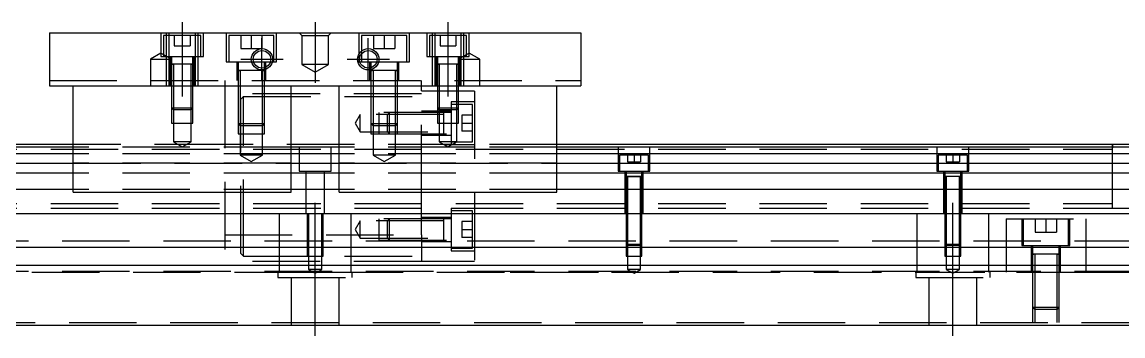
# Model space of a CAD drawing. Extents: x -10 to 569, y -264 to 77.
# Drawn here: x 144.9 to 352, y -223.6 to -164.6 of the extents above; entities that cross this region are included whole.
import ezdxf

# ---------------------------------------------------------------- set-up
doc = ezdxf.new("R2010")
doc.units = 0
doc.linetypes.add('CENTER', pattern=[50.8, 31.75, -6.35, 6.35, -6.35])
doc.linetypes.add('DASHED', pattern=[19.05, 12.7, -6.35])
doc.layers.get('0').update_dxf_attribs({"linetype": 'CONTINUOUS'})
doc.layers.add('CENTER', color=1, linetype='CENTER')

msp = doc.modelspace()

# ---------------------------------------------------------------- linework, layer by layer
at = {"color": 7, "linetype": 'CONTINUOUS'}
for p, q in [((150, -166.61), (250, -166.61)), ((150, -166.61), (150, -176.61)), ((250, -166.61), (250, -176.61)), ((150, -176.61), (250, -176.61)), ((154.5, -196.61), (154.5, -176.61)), ((195.5, -196.61), (195.5, -176.61)), ((204.5, -196.61), (204.5, -176.61)), ((245.5, -196.61), (245.5, -176.61)), ((154.5, -188.11), (0, -188.11)), ((154.5, -187.61), (60.5, -187.61)), ((204.5, -188.11), (195.5, -188.11)), ((350, -187.61), (245.5, -187.61)), ((400, -188.11), (245.5, -188.11)), ((350, -193.61), (350, -187.61)), ((350, -199.61), (350, -187.61)), ((350, -188.11), (350, -187.61)), ((355, -187.61), (350, -187.61)), ((350, -198.74), (350, -188.49)), ((154.5, -189.36), (0, -189.36)), ((204.5, -189.36), (195.5, -189.36)), ((400, -189.36), (245.5, -189.36)), ((0, -191.14), (154.5, -191.14)), ((195.5, -191.14), (204.5, -191.14)), ((245.5, -191.14), (400, -191.14)), ((154.5, -193.03), (0, -193.03)), ((204.5, -193.03), (195.5, -193.03)), ((400, -193.03), (245.5, -193.03)), ((154.5, -196.09), (0, -196.09)), ((154.5, -196.61), (195.5, -196.61)), ((204.5, -196.09), (195.5, -196.09)), ((204.5, -196.61), (245.5, -196.61)), ((400, -196.09), (245.5, -196.09)), ((350, -199.61), (350, -198.74)), ((0, -200.61), (400, -200.61)), ((0, -206.91), (400, -206.91)), ((0, -210.31), (400, -210.31)), ((0, -221.61), (400, -221.61))]:
    msp.add_line(p, q, dxfattribs=at)
at = {"color": 3, "linetype": 'DASHED'}
for p, q in [((171, -166.61), (171, -171.11)), ((178.5, -167.11), (171.5, -167.11)), ((171.5, -167.11), (171.5, -171.11)), ((172, -166.61), (172, -167.11)), ((172, -167.11), (172, -171.11)), ((172.5, -166.61), (172.5, -176.61)), ((173.5, -167.11), (173.5, -169.11)), ((175, -167.11), (175, -169.11)), ((176.5, -167.11), (176.5, -169.11)), ((177.5, -176.61), (177.5, -166.61)), ((178, -167.11), (178, -166.61)), ((178, -171.11), (178, -167.11)), ((178.5, -171.11), (178.5, -167.11)), ((179, -171.11), (179, -166.61)), ((183.25, -166.61), (183.25, -172.11)), ((192.25, -167.11), (183.75, -167.11)), ((183.75, -167.11), (183.75, -172.11)), ((186, -167.11), (186, -169.61)), ((188, -167.11), (188, -169.61)), ((190, -167.11), (190, -169.61)), ((192.25, -172.11), (192.25, -167.11)), ((192.75, -172.11), (192.75, -166.61)), ((197.5, -167.11), (197, -166.61)), ((197.5, -167.11), (197.5, -172.61)), ((197.5, -167.11), (202.5, -167.11)), ((202.5, -167.11), (203, -166.61)), ((202.5, -172.61), (202.5, -167.11)), ((208.25, -166.61), (208.25, -172.11)), ((217.25, -167.11), (208.75, -167.11)), ((208.75, -167.11), (208.75, -170.05)), ((211, -167.11), (211, -169.61)), ((213, -167.11), (213, -169.61)), ((215, -167.11), (215, -169.61)), ((217.25, -172.11), (217.25, -167.11)), ((217.75, -172.11), (217.75, -166.61)), ((221, -166.61), (221, -171.11)), ((228.5, -167.11), (221.5, -167.11)), ((221.5, -167.11), (221.5, -171.11)), ((222, -166.61), (222, -167.11)), ((222, -167.11), (222, -171.11)), ((222.5, -166.61), (222.5, -176.61)), ((223.5, -167.11), (223.5, -169.11)), ((225, -167.11), (225, -169.11)), ((226.5, -167.11), (226.5, -169.11)), ((227.5, -176.61), (227.5, -166.61)), ((228, -167.11), (228, -166.61)), ((228, -171.11), (228, -167.11)), ((228.5, -171.11), (228.5, -167.11)), ((229, -171.11), (229, -166.61)), ((173.5, -169.11), (175, -169.11)), ((175, -169.11), (176.5, -169.11)), ((186, -169.61), (188, -169.61)), ((188, -169.61), (190, -169.61)), ((211, -169.61), (213, -169.61)), ((213, -169.61), (215, -169.61)), ((223.5, -169.11), (225, -169.11)), ((225, -169.11), (226.5, -169.11)), ((171, -170.46), (169, -171.61)), ((169, -171.61), (173, -171.61)), ((169, -171.61), (169, -176.61)), ((173, -171.61), (171, -170.46)), ((171, -171.11), (179, -171.11)), ((172, -171.11), (172, -176.61)), ((172.75, -171.11), (172.75, -176.61)), ((173, -171.11), (173, -172.51)), ((177, -172.51), (177, -171.11)), ((177.25, -176.61), (177.25, -171.11)), ((178, -176.61), (178, -171.11)), ((208.75, -170.05), (208.75, -170.53)), ((208.75, -170.53), (208.75, -172.11)), ((221, -171.11), (229, -171.11)), ((222, -171.11), (222, -176.61)), ((222.75, -171.11), (222.75, -176.61)), ((223, -171.11), (223, -172.51)), ((229, -170.46), (227, -171.61)), ((227, -172.51), (227, -171.11)), ((227, -171.61), (231, -171.61)), ((227.25, -176.61), (227.25, -171.11)), ((228, -176.61), (228, -171.11)), ((231, -171.61), (229, -170.46)), ((231, -176.61), (231, -171.61)), ((177, -172.51), (173, -172.51)), ((177, -172.51), (173, -172.51)), ((173, -172.51), (173.22, -172.51)), ((173.22, -172.51), (173, -172.51)), ((173, -172.51), (173, -172.52)), ((173, -172.51), (173, -172.51)), ((173, -172.51), (173, -176.61)), ((176.78, -172.51), (173.22, -172.51)), ((173.35, -172.51), (173.35, -176.61)), ((176.65, -176.61), (176.65, -172.51)), ((176.78, -172.51), (177, -172.51)), ((177, -172.51), (176.78, -172.51)), ((177, -172.52), (177, -172.51)), ((177, -176.61), (177, -172.51)), ((177, -172.51), (177, -172.51)), ((183.25, -172.11), (192.75, -172.11)), ((185.25, -172.11), (185.25, -175.61)), ((185.5, -172.11), (185.5, -173.71)), ((190.5, -173.71), (185.5, -173.71)), ((190.5, -173.71), (185.5, -173.71)), ((190.5, -173.71), (185.5, -173.71)), ((185.5, -173.71), (185.76, -173.71)), ((185.76, -173.71), (185.5, -173.71)), ((185.5, -173.71), (185.5, -173.72)), ((185.5, -173.71), (185.5, -173.71)), ((185.5, -173.71), (185.5, -175.61)), ((190.01, -173.71), (185.76, -173.71)), ((185.9, -173.71), (185.9, -175.61)), ((190.24, -173.71), (190.01, -173.71)), ((190.1, -175.61), (190.1, -173.71)), ((190.24, -173.71), (190.5, -173.71)), ((190.5, -173.71), (190.24, -173.71)), ((190.5, -173.18), (190.5, -172.11)), ((190.5, -173.55), (190.5, -173.18)), ((190.5, -173.71), (190.5, -173.55)), ((190.5, -173.72), (190.5, -173.71)), ((190.5, -175.61), (190.5, -173.71)), ((190.5, -173.71), (190.5, -173.71)), ((190.75, -175.61), (190.75, -172.11)), ((197.5, -172.61), (200, -174.05)), ((202.5, -172.61), (197.5, -172.61)), ((200, -174.05), (202.5, -172.61)), ((208.25, -172.11), (217.75, -172.11)), ((210.25, -172.11), (210.25, -175.61)), ((210.5, -172.11), (210.5, -173.18)), ((210.5, -173.18), (210.5, -173.55)), ((210.5, -173.55), (210.5, -173.71)), ((215.5, -173.71), (210.5, -173.71)), ((215.5, -173.71), (210.5, -173.71)), ((210.5, -173.71), (210.76, -173.71)), ((210.76, -173.71), (210.5, -173.71)), ((210.5, -173.71), (210.5, -173.72)), ((210.5, -173.71), (210.5, -173.71)), ((210.5, -173.71), (210.5, -175.61)), ((215.24, -173.71), (210.76, -173.71)), ((210.9, -173.71), (210.9, -175.61)), ((215.1, -175.61), (215.1, -173.71)), ((215.24, -173.71), (215.5, -173.71)), ((215.5, -173.71), (215.24, -173.71)), ((215.5, -173.71), (215.5, -172.11)), ((215.5, -173.72), (215.5, -173.71)), ((215.5, -175.61), (215.5, -173.71)), ((215.5, -173.71), (215.5, -173.71)), ((215.75, -175.61), (215.75, -172.11)), ((227, -172.51), (223, -172.51)), ((227, -172.51), (223, -172.51)), ((227, -172.51), (223, -172.51)), ((223, -172.51), (223.22, -172.51)), ((223.22, -172.51), (223, -172.51)), ((223, -172.51), (223, -172.52)), ((223, -172.51), (223, -172.51)), ((223, -172.51), (223, -176.61)), ((226.78, -172.51), (223.22, -172.51)), ((223.35, -172.51), (223.35, -176.61)), ((226.65, -176.61), (226.65, -172.51)), ((226.78, -172.51), (227, -172.51)), ((227, -172.51), (226.78, -172.51)), ((227, -172.52), (227, -172.51)), ((227, -176.61), (227, -172.51)), ((227, -172.51), (227, -172.51)), ((150, -175.61), (250, -175.61)), ((183, -175.61), (183, -209.61)), ((185.5, -175.61), (185.5, -176.61)), ((185.5, -175.61), (185.5, -176.61)), ((185.9, -175.61), (185.9, -176.61)), ((190.1, -176.61), (190.1, -175.61)), ((190.5, -176.61), (190.5, -175.61)), ((190.5, -176.61), (190.5, -175.61)), ((210.5, -175.61), (210.5, -176.61)), ((210.5, -175.61), (210.5, -176.61)), ((210.9, -175.61), (210.9, -176.61)), ((215.1, -176.61), (215.1, -175.61)), ((215.5, -176.61), (215.5, -175.61)), ((215.5, -176.61), (215.5, -175.61)), ((220, -176.61), (220, -175.61)), ((173, -176.61), (173, -180.76)), ((173, -176.61), (173, -180.76)), ((173.35, -176.61), (173.35, -181.11)), ((176.65, -181.11), (176.65, -176.61)), ((177, -180.76), (177, -176.61)), ((177, -180.76), (177, -176.61)), ((220, -178.11), (183, -178.11)), ((185.5, -176.61), (185.5, -183.71)), ((185.5, -176.61), (185.5, -183.71)), ((185.9, -176.61), (185.9, -184.11)), ((190.1, -184.11), (190.1, -176.61)), ((190.5, -183.71), (190.5, -176.61)), ((190.5, -183.71), (190.5, -176.61)), ((210.5, -176.61), (210.5, -183.71)), ((210.5, -176.61), (210.5, -183.71)), ((210.9, -176.61), (210.9, -184.11)), ((215.1, -184.11), (215.1, -176.61)), ((215.5, -183.71), (215.5, -176.61)), ((215.5, -183.71), (215.5, -176.61)), ((220, -196.61), (220, -176.61)), ((230, -177.61), (220, -177.61)), ((223, -176.61), (223, -180.76)), ((223, -176.61), (223, -180.76)), ((223.35, -176.61), (223.35, -181.11)), ((226.65, -181.11), (226.65, -176.61)), ((227, -180.76), (227, -176.61)), ((227, -180.76), (227, -176.61)), ((230, -177.61), (230, -209.61)), ((186.5, -178.61), (186, -179.11)), ((186, -208.11), (186, -179.11)), ((186.5, -206.91), (186.5, -178.61)), ((186.5, -178.61), (220, -178.61)), ((225.6, -179.61), (225.6, -187.61)), ((230, -179.61), (225.6, -179.61)), ((225.6, -180.11), (225.6, -181.11)), ((226.65, -180.11), (225.6, -180.11)), ((227, -180.11), (226.65, -180.11)), ((229.6, -180.11), (227, -180.11)), ((229.6, -187.11), (229.6, -180.11)), ((173, -180.76), (177, -180.76)), ((173, -180.76), (173, -183.61)), ((173, -180.76), (173.35, -181.11)), ((176.65, -181.11), (173.35, -181.11)), ((173.35, -181.11), (173.35, -183.61)), ((176.65, -181.11), (177, -180.76)), ((176.65, -183.61), (176.65, -181.11)), ((177, -183.61), (177, -180.76)), ((208.5, -181.96), (207.55, -183.61)), ((208.5, -185.26), (208.5, -181.96)), ((224.2, -181.96), (208.5, -181.96)), ((212, -181.61), (212, -185.61)), ((225.6, -181.61), (212, -181.61)), ((213.95, -181.61), (213.6, -181.96)), ((213.6, -185.26), (213.6, -181.96)), ((213.95, -181.61), (213.95, -185.61)), ((225.6, -181.36), (220, -181.36)), ((223, -180.76), (227, -180.76)), ((223, -180.76), (223, -183.61)), ((223, -180.76), (223.35, -181.11)), ((226.65, -181.11), (223.35, -181.11)), ((223.35, -181.11), (223.35, -183.61)), ((224.2, -181.61), (224.19, -181.61)), ((224.2, -185.61), (224.2, -181.61)), ((224.2, -181.83), (224.2, -181.61)), ((224.21, -181.61), (224.2, -181.61)), ((224.2, -183.61), (224.2, -181.61)), ((224.2, -185.61), (224.2, -181.61)), ((224.2, -181.96), (224.2, -181.83)), ((224.2, -183.47), (224.2, -181.96)), ((226.65, -181.11), (227, -180.76)), ((226.65, -183.61), (226.65, -181.11)), ((227, -183.61), (227, -180.76)), ((227.6, -182.11), (227.6, -185.11)), ((229.6, -182.11), (227.6, -182.11)), ((173, -183.61), (177, -183.61)), ((173.35, -183.61), (173.35, -187.11)), ((176.65, -187.11), (176.65, -183.61)), ((185.5, -183.71), (190.5, -183.71)), ((185.5, -183.71), (185.5, -185.61)), ((185.5, -183.71), (185.9, -184.11)), ((190.1, -184.11), (185.9, -184.11)), ((185.9, -184.11), (185.9, -185.61)), ((190.1, -184.11), (190.5, -183.71)), ((190.1, -185.61), (190.1, -184.11)), ((190.5, -185.61), (190.5, -183.71)), ((207.55, -183.61), (208.5, -185.26)), ((210.5, -183.71), (215.5, -183.71)), ((210.5, -183.71), (210.5, -185.61)), ((210.5, -183.71), (210.9, -184.11)), ((215.1, -184.11), (210.9, -184.11)), ((210.9, -184.11), (210.9, -185.61)), ((215.1, -184.11), (215.5, -183.71)), ((215.1, -185.61), (215.1, -184.11)), ((215.5, -185.61), (215.5, -183.71)), ((223, -183.61), (227, -183.61)), ((223.35, -183.61), (223.35, -187.11)), ((224.2, -185.39), (224.2, -183.75)), ((226.65, -187.11), (226.65, -183.61)), ((227.6, -183.61), (229.6, -183.61)), ((185.5, -185.61), (190.5, -185.61)), ((185.9, -185.61), (185.9, -189.61)), ((190.1, -189.61), (190.1, -185.61)), ((208.5, -185.26), (224.2, -185.26)), ((210.5, -185.61), (215.5, -185.61)), ((210.9, -185.61), (210.9, -189.61)), ((212, -185.61), (225.6, -185.61)), ((213.6, -185.26), (213.95, -185.61)), ((215.1, -189.61), (215.1, -185.61)), ((220, -185.86), (225.6, -185.86)), ((229.6, -185.11), (227.6, -185.11)), ((55, -188.49), (350, -188.49)), ((182.5, -187.61), (154.5, -187.61)), ((195.5, -188.11), (154.5, -188.11)), ((176.65, -187.11), (173.35, -187.11)), ((173.35, -187.11), (175, -188.06)), ((175, -188.06), (176.65, -187.11)), ((245.5, -187.61), (182.5, -187.61)), ((197, -188.11), (197, -192.61)), ((203, -192.61), (203, -188.11)), ((245.5, -188.11), (204.5, -188.11)), ((226.65, -187.11), (223.35, -187.11)), ((223.35, -187.11), (225, -188.06)), ((224.6, -187.61), (229.6, -187.61)), ((230, -188.11), (224.6, -188.11)), ((225, -188.06), (226.65, -187.11)), ((225.6, -187.11), (229.6, -187.11)), ((225.6, -187.61), (230, -187.61)), ((257, -188.11), (257, -192.61)), ((263, -192.61), (263, -188.11)), ((317, -188.11), (317, -192.61)), ((323, -192.61), (323, -188.11)), ((350, -187.61), (350, -188.28)), ((350, -193.41), (350, -188.11)), ((195.5, -189.36), (154.5, -189.36)), ((195.5, -189.41), (154.5, -189.41)), ((190.1, -189.61), (185.9, -189.61)), ((185.9, -189.61), (188, -190.82)), ((188, -190.82), (190.1, -189.61)), ((245.5, -189.36), (204.5, -189.36)), ((245.5, -189.41), (204.5, -189.41)), ((215.1, -189.61), (210.9, -189.61)), ((210.9, -189.61), (213, -190.82)), ((213, -190.82), (215.1, -189.61)), ((262.75, -189.61), (257.25, -189.61)), ((257.25, -189.61), (257.25, -192.61)), ((258.75, -189.61), (258.75, -190.91)), ((260, -189.61), (260, -190.91)), ((261.25, -189.61), (261.25, -190.91)), ((262.75, -192.61), (262.75, -189.61)), ((322.75, -189.61), (317.25, -189.61)), ((317.25, -189.61), (317.25, -192.61)), ((318.75, -189.61), (318.75, -190.91)), ((320, -189.61), (320, -190.91)), ((321.25, -189.61), (321.25, -190.91)), ((322.75, -192.61), (322.75, -189.61)), ((195.5, -191.11), (154.5, -191.11)), ((154.5, -191.14), (195.5, -191.14)), ((197, -192.61), (203, -192.61)), ((198.25, -192.61), (198.25, -200.61)), ((201.75, -200.61), (201.75, -192.61)), ((245.5, -191.11), (204.5, -191.11)), ((204.5, -191.14), (245.5, -191.14)), ((257, -192.61), (263, -192.61)), ((258.25, -192.61), (258.25, -200.61)), ((258.5, -192.61), (258.5, -193.61)), ((258.75, -190.91), (260, -190.91)), ((260, -190.91), (261.25, -190.91)), ((261.5, -193.61), (261.5, -192.61)), ((261.75, -200.61), (261.75, -192.61)), ((317, -192.61), (323, -192.61)), ((318.25, -192.61), (318.25, -200.61)), ((318.5, -192.61), (318.5, -193.61)), ((318.75, -190.91), (320, -190.91)), ((320, -190.91), (321.25, -190.91)), ((321.5, -193.61), (321.5, -192.61)), ((321.75, -200.61), (321.75, -192.61)), ((195.5, -193.03), (154.5, -193.03)), ((245.5, -193.03), (204.5, -193.03)), ((258.5, -193.6), (258.5, -193.61)), ((261.5, -193.61), (258.5, -193.61)), ((260, -193.61), (258.5, -193.61)), ((258.5, -193.61), (258.62, -193.61)), ((258.62, -193.61), (258.5, -193.61)), ((258.5, -193.61), (258.5, -193.62)), ((258.5, -193.61), (258.5, -200.61)), ((258.62, -193.61), (261.38, -193.61)), ((260, -193.61), (258.62, -193.61)), ((258.75, -193.61), (258.75, -200.61)), ((261.5, -193.61), (260, -193.61)), ((261.38, -193.61), (260, -193.61)), ((261.25, -200.61), (261.25, -193.61)), ((261.38, -193.61), (261.5, -193.61)), ((261.5, -193.61), (261.38, -193.61)), ((261.5, -193.61), (261.5, -193.6)), ((261.5, -193.62), (261.5, -193.61)), ((261.5, -200.61), (261.5, -193.61)), ((318.5, -193.6), (318.5, -193.61)), ((320, -193.61), (318.5, -193.61)), ((318.62, -193.61), (318.5, -193.61)), ((318.5, -193.61), (318.5, -200.61)), ((318.5, -193.61), (318.5, -193.62)), ((320, -193.61), (318.62, -193.61)), ((318.75, -193.61), (318.75, -200.61)), ((321.5, -193.61), (320, -193.61)), ((321.38, -193.61), (320, -193.61)), ((321.25, -200.61), (321.25, -193.61)), ((321.5, -193.61), (321.38, -193.61)), ((321.5, -193.61), (321.5, -193.6)), ((321.5, -200.61), (321.5, -193.61)), ((321.5, -193.62), (321.5, -193.61)), ((350, -199.61), (350, -193.41)), ((195.5, -196.09), (154.5, -196.09)), ((195.5, -196.11), (154.5, -196.11)), ((245.5, -196.09), (204.5, -196.09)), ((245.5, -196.11), (204.5, -196.11)), ((220, -200.61), (220, -196.61)), ((55, -198.74), (350, -198.74)), ((55, -199.61), (350, -199.61)), ((193.29, -211.61), (193.29, -200.61)), ((198.5, -200.61), (198.5, -206.91)), ((198.75, -200.61), (198.75, -208.61)), ((201.25, -208.61), (201.25, -200.61)), ((201.5, -206.91), (201.5, -200.61)), ((206.71, -200.61), (206.71, -211.61)), ((220, -204.61), (220, -200.61)), ((225.6, -199.61), (225.6, -207.61)), ((225.6, -199.61), (230, -199.61)), ((229.6, -200.11), (225.6, -200.11)), ((229.6, -206.91), (229.6, -200.11)), ((258.5, -200.61), (258.5, -206.36)), ((258.5, -200.61), (258.5, -206.36)), ((258.75, -200.61), (258.75, -206.61)), ((261.25, -206.61), (261.25, -200.61)), ((261.5, -206.36), (261.5, -200.61)), ((261.5, -206.36), (261.5, -200.61)), ((313.29, -211.61), (313.29, -200.61)), ((318.5, -200.61), (318.5, -206.36)), ((318.5, -200.61), (318.5, -206.36)), ((318.75, -200.61), (318.75, -206.61)), ((321.25, -206.61), (321.25, -200.61)), ((321.5, -206.36), (321.5, -200.61)), ((321.5, -206.36), (321.5, -200.61)), ((326.71, -200.61), (326.71, -211.61)), ((350, -199.61), (350, -199.61)), ((350, -199.61), (350, -199.61)), ((350, -199.61), (355, -199.61)), ((350, -199.61), (350, -199.61)), ((208.5, -201.96), (207.55, -203.61)), ((208.5, -205.26), (208.5, -201.96)), ((224.2, -201.96), (208.5, -201.96)), ((212, -201.61), (212, -205.61)), ((225.6, -201.61), (212, -201.61)), ((213.95, -201.61), (213.6, -201.96)), ((213.6, -205.26), (213.6, -201.96)), ((213.95, -201.61), (213.95, -205.61)), ((225.6, -201.36), (220, -201.36)), ((224.2, -201.61), (224.19, -201.61)), ((224.2, -205.61), (224.2, -201.61)), ((224.2, -201.83), (224.2, -201.61)), ((224.21, -201.61), (224.2, -201.61)), ((224.2, -203.61), (224.2, -201.61)), ((224.2, -205.61), (224.2, -201.61)), ((224.2, -201.96), (224.2, -201.83)), ((224.2, -203.47), (224.2, -201.96)), ((227.6, -202.11), (227.6, -205.11)), ((229.6, -202.11), (227.6, -202.11)), ((330, -201.61), (345, -201.61)), ((330, -201.61), (330, -206.91)), ((333, -201.61), (333, -206.61)), ((333.25, -201.61), (333.25, -206.61)), ((335.5, -201.61), (335.5, -204.11)), ((337.5, -201.61), (337.5, -204.11)), ((339.5, -201.61), (339.5, -204.11)), ((341.75, -206.61), (341.75, -201.61)), ((342, -206.61), (342, -201.61)), ((345, -201.61), (345, -206.91)), ((183, -204.61), (220, -204.61)), ((207.55, -203.61), (208.5, -205.26)), ((220, -204.61), (220, -206.91)), ((224.2, -205.39), (224.2, -203.75)), ((227.6, -203.61), (229.6, -203.61)), ((335.5, -204.11), (337.5, -204.11)), ((337.5, -204.11), (339.5, -204.11)), ((0, -205.76), (400, -205.76)), ((186.5, -208.61), (186.5, -206.91)), ((198.5, -206.91), (198.5, -208.61)), ((201.5, -208.61), (201.5, -206.91)), ((208.5, -205.26), (224.2, -205.26)), ((212, -205.61), (225.6, -205.61)), ((213.6, -205.26), (213.95, -205.61)), ((220, -205.86), (225.6, -205.86)), ((220, -206.91), (220, -209.61)), ((225.6, -206.91), (225.6, -207.11)), ((225.6, -207.11), (228.5, -207.11)), ((229.6, -205.11), (227.6, -205.11)), ((228.5, -207.11), (229.6, -207.11)), ((229.6, -207.11), (229.6, -206.91)), ((258.5, -206.36), (261.5, -206.36)), ((258.5, -206.36), (258.5, -206.91)), ((258.5, -206.36), (258.75, -206.61)), ((258.5, -206.91), (258.5, -208.61)), ((261.25, -206.61), (258.75, -206.61)), ((258.75, -206.61), (258.75, -208.61)), ((261.25, -206.61), (261.5, -206.36)), ((261.25, -208.61), (261.25, -206.61)), ((261.5, -206.91), (261.5, -206.36)), ((261.5, -208.61), (261.5, -206.91)), ((318.5, -206.36), (321.5, -206.36)), ((318.5, -206.36), (318.5, -206.91)), ((318.5, -206.36), (318.75, -206.61)), ((318.5, -206.91), (318.5, -208.61)), ((321.25, -206.61), (318.75, -206.61)), ((318.75, -206.61), (318.75, -208.61)), ((321.25, -206.61), (321.5, -206.36)), ((321.25, -208.61), (321.25, -206.61)), ((321.5, -206.91), (321.5, -206.36)), ((321.5, -208.61), (321.5, -206.91)), ((330, -206.91), (330, -210.31)), ((333, -206.61), (342, -206.61)), ((334.75, -206.61), (334.75, -211.61)), ((335, -206.61), (335, -206.91)), ((335, -206.91), (335, -208.21)), ((340, -206.91), (340, -206.61)), ((340, -208.21), (340, -206.91)), ((340.25, -211.61), (340.25, -206.61)), ((345, -206.91), (345, -210.31)), ((186, -208.11), (186.5, -208.61)), ((186.5, -208.61), (220, -208.61)), ((198.5, -208.61), (201.5, -208.61)), ((198.75, -208.61), (198.75, -211.11)), ((201.25, -211.11), (201.25, -208.61)), ((225.6, -207.61), (230, -207.61)), ((258.5, -208.61), (261.5, -208.61)), ((258.75, -208.61), (258.75, -211.11)), ((261.25, -211.11), (261.25, -208.61)), ((318.5, -208.61), (321.5, -208.61)), ((318.75, -208.61), (318.75, -211.11)), ((321.25, -211.11), (321.25, -208.61)), ((340, -208.21), (335, -208.21)), ((340, -208.21), (335, -208.21)), ((335, -208.21), (335.26, -208.21)), ((335.26, -208.21), (335, -208.21)), ((335, -208.21), (335, -208.21)), ((335, -208.21), (335, -210.31)), ((335, -208.21), (335, -208.21)), ((339.74, -208.21), (335.26, -208.21)), ((335.4, -208.21), (335.4, -210.31)), ((339.6, -210.31), (339.6, -208.21)), ((339.74, -208.21), (340, -208.21)), ((340, -208.21), (339.74, -208.21)), ((340, -210.31), (340, -208.21)), ((340, -208.21), (340, -208.21)), ((340, -208.21), (340, -208.21)), ((220, -209.61), (183, -209.61)), ((201.25, -211.11), (198.75, -211.11)), ((198.75, -211.11), (200, -211.83)), ((200, -211.83), (201.25, -211.11)), ((230, -209.61), (220, -209.61)), ((261.25, -211.11), (258.75, -211.11)), ((258.75, -211.11), (260, -211.83)), ((260, -211.83), (261.25, -211.11)), ((321.25, -211.11), (318.75, -211.11)), ((318.75, -211.11), (320, -211.83)), ((320, -211.83), (321.25, -211.11)), ((330, -210.31), (330, -211.61)), ((335, -210.31), (335, -211.61)), ((335.4, -210.31), (335.4, -211.61)), ((339.6, -211.61), (339.6, -210.31)), ((340, -211.61), (340, -210.31)), ((345, -210.31), (345, -211.61)), ((0, -211.46), (400, -211.46)), ((146.71, -211.61), (253.29, -211.61)), ((193, -211.61), (193, -212.61)), ((193, -212.61), (207, -212.61)), ((193.29, -211.61), (206.71, -211.61)), ((195.5, -212.61), (195.5, -221.61)), ((204.5, -221.61), (204.5, -212.61)), ((207, -212.61), (207, -211.61)), ((236.71, -211.61), (343.29, -211.61)), ((313, -211.61), (313, -212.61)), ((313, -212.61), (327, -212.61)), ((313.29, -211.61), (326.71, -211.61)), ((315.5, -212.61), (315.5, -221.61)), ((324.5, -221.61), (324.5, -212.61)), ((327, -212.61), (327, -211.61)), ((335, -211.61), (335, -218.21)), ((335, -211.61), (335, -218.21)), ((335.4, -211.61), (335.4, -218.61)), ((339.6, -218.61), (339.6, -211.61)), ((340, -218.21), (340, -211.61)), ((340, -218.21), (340, -211.61)), ((343.29, -211.61), (356.71, -211.61)), ((335, -218.21), (340, -218.21)), ((335, -218.21), (335, -221.11)), ((335, -218.21), (335.4, -218.61)), ((339.6, -218.61), (335.4, -218.61)), ((335.4, -218.61), (335.4, -221.11)), ((339.6, -218.61), (340, -218.21)), ((339.6, -221.11), (339.6, -218.61)), ((340, -221.11), (340, -218.21)), ((77.5, -221.11), (400, -221.11))]:
    msp.add_line(p, q, dxfattribs=at)
at = {"color": 3, "linetype": 'CONTINUOUS'}
for centre in [(190, -171.61), (210, -171.61)]:
    msp.add_circle(centre, 2, dxfattribs=at)
at = {"color": 7, "linetype": 'CONTINUOUS'}
for centre in [(190, -171.61), (210, -171.61)]:
    msp.add_circle(centre, 1.65, dxfattribs=at)
at = {"layer": 'CENTER', "color": 1, "linetype": 'CENTER'}
for p, q in [((175, -164.61), (175, -178.61)), ((200, -164.61), (200, -176.05)), ((225, -164.61), (225, -178.61)), ((190, -175.61), (190, -167.61)), ((210, -175.61), (210, -167.61)), ((186, -171.61), (194, -171.61)), ((206, -171.61), (214, -171.61)), ((200, -223.61), (200, -198.61)), ((320, -223.61), (320, -198.61))]:
    msp.add_line(p, q, dxfattribs=at)

doc.saveas('drawing.dxf')
